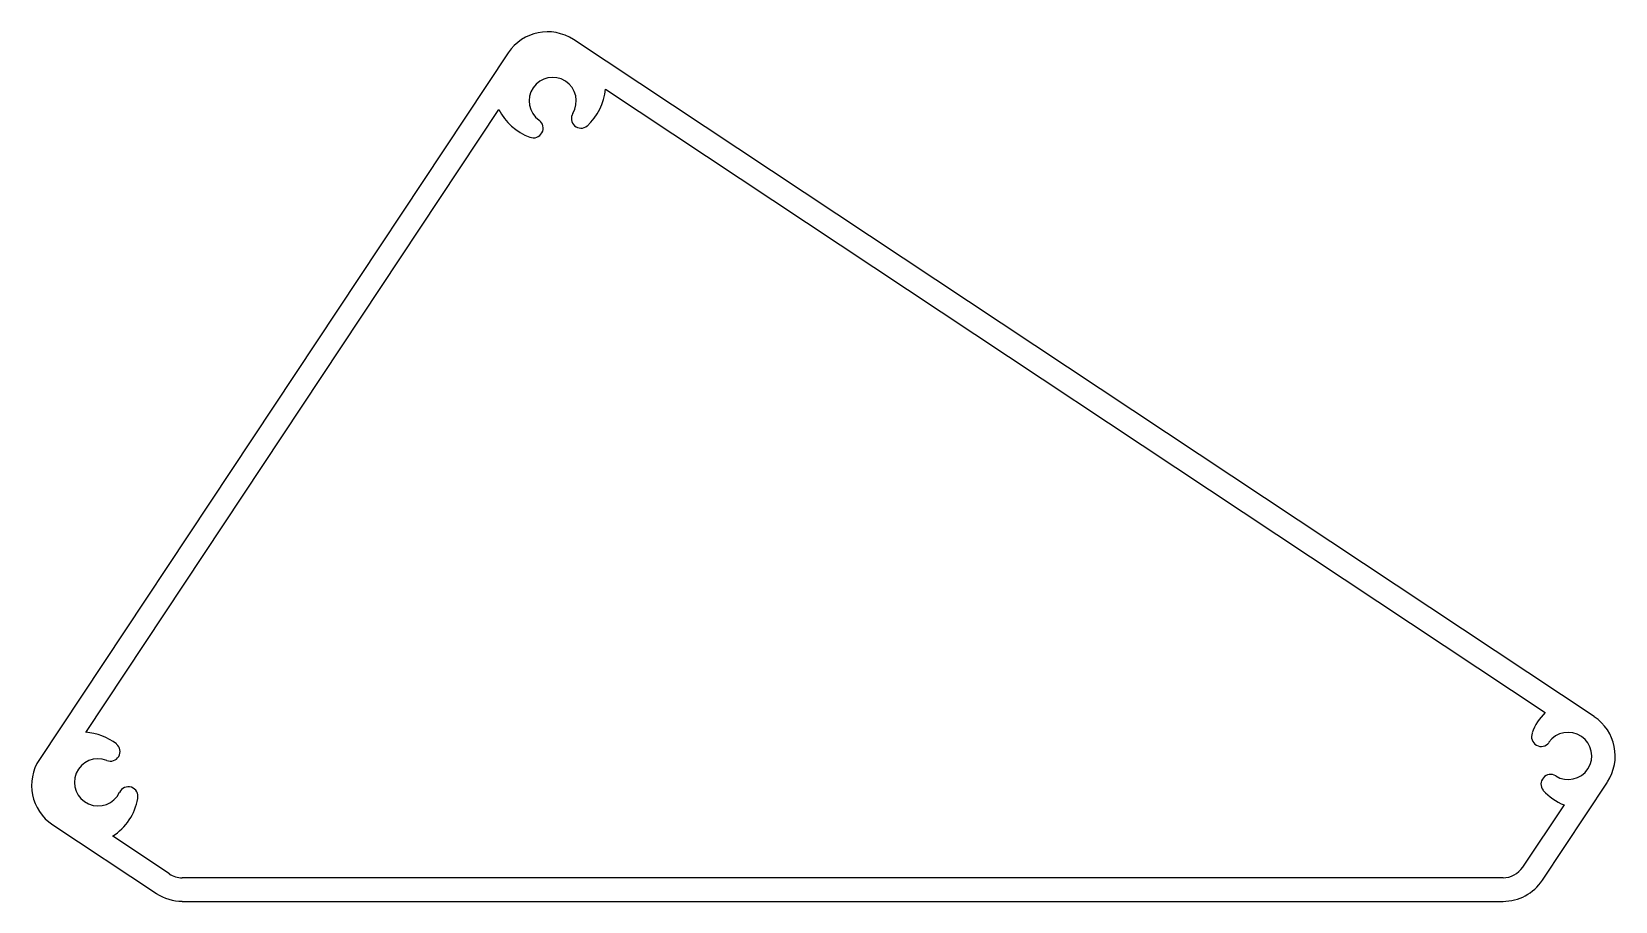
# Model space of a CAD drawing. Extents: x -54 to 52, y 1 to 60.
import ezdxf

# ---------------------------------------------------------------- set-up
doc = ezdxf.new("R2010")
doc.units = 0
doc.header["$MEASUREMENT"] = 0
doc.layers.get('0').update_dxf_attribs({"linetype": 'CONTINUOUS'})

msp = doc.modelspace()

# ---------------------------------------------------------------- linework, layer by layer
at = {"color": 7, "linetype": 'Continuous'}
for p, q in [((50.85, 13.57), (-17.94, 59.2)), ((-22.34, 58.31), (-53.93, 10.68)), ((-15.79, 55.86), (47.55, 13.85)), ((-50.82, 12.51), (-22.97, 54.49)), ((47.35, 2.54), (51.74, 9.16)), ((48.81, 7.62), (46.02, 3.42)), ((-53.04, 6.28), (-46.06, 1.65)), ((-45.18, 2.97), (-49, 5.51)), ((44.7, 2.71), (-44.31, 2.71)), ((-44.31, 1.12), (44.7, 1.12))]:
    msp.add_line(p, q, dxfattribs=at)
for centre, radius, start, end in [((-19.7, 56.55), 3.17, 56.4405, 146.4405), ((-19.35, 55.06), 1.59, 328.1724, 234.7085), ((-19.58, 56.2), 3.81, 312.0272, 354.9056), ((-19.58, 56.2), 3.81, 206.8271, 249.7578), ((-20.64, 53.23), 0.652, 247.1078, 54.7085), ((-17.44, 53.88), 0.652, 148.1725, 309.3773), ((50.23, 11.15), 3.81, 134.8579, 159.7578), ((49.09, 10.92), 3.17, 326.4405, 56.4405), ((-51.07, 8.71), 3.81, 52.3574, 86.3008), ((47.27, 12.21), 0.652, 157.1078, 324.7085), ((49.09, 10.92), 1.59, 238.1725, 144.7085), ((-51.29, 8.93), 3.18, 146.4405, 236.4405), ((-49.99, 9.14), 1.59, 68.5027, 335.0387), ((-49.16, 11.22), 0.652, 248.5027, 49.7075), ((47.91, 9.02), 0.652, 58.1725, 219.3773), ((-47.95, 8.19), 0.652, 347.438, 155.0387), ((50.24, 11.15), 3.81, 222.0272, 248.0231), ((-51.07, 8.71), 3.81, 302.8101, 350.088), ((44.7, 4.3), 1.59, 270, 326.4405), ((-44.31, 4.3), 1.59, 236.4405, 270), ((44.7, 4.3), 3.18, 270, 326.4405), ((-44.31, 4.3), 3.17, 236.4405, 270)]:
    msp.add_arc(centre, radius, start, end, dxfattribs=at)

doc.saveas('drawing.dxf')
